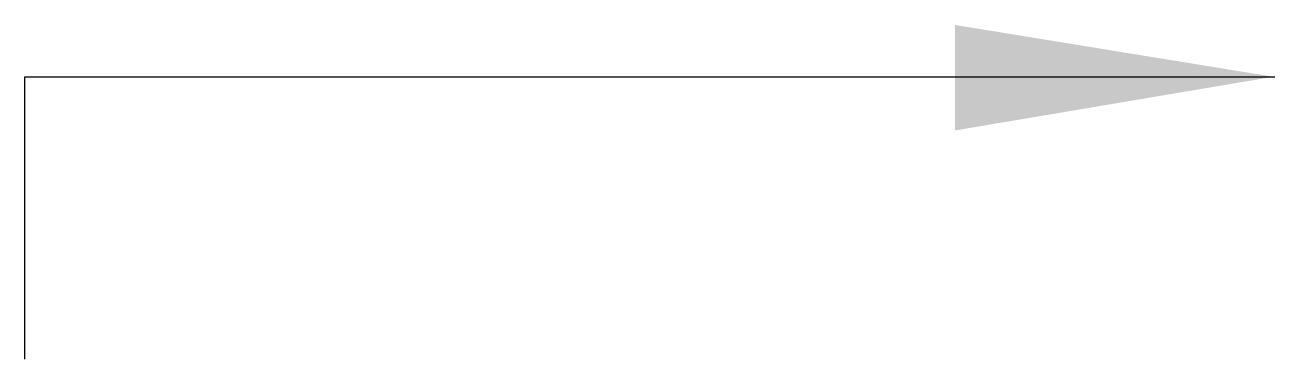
# Model space of a CAD drawing. Extents: x 13.936 to 14.306, y 3.076 to 3.175.
import ezdxf

# ---------------------------------------------------------------- set-up
doc = ezdxf.new("R2010")
doc.units = 0
doc.header["$MEASUREMENT"] = 0
doc.layers.get('0').update_dxf_attribs({"linetype": 'CONTINUOUS'})

# ---------------------------------------------------------------- blocks, each defined once
blk = doc.blocks.new('ARROHD')
blk.add_solid([(9.097, 1.528), (9.097, -1.474), (0.045, 0)])

msp = doc.modelspace()

# ---------------------------------------------------------------- linework, layer by layer
for p, q in [((13.93573, 3.07565), (13.93573, 3.15932)), ((13.93573, 3.15932), (14.306, 3.15932))]:
    msp.add_line(p, q)

# ---------------------------------------------------------------- block references
at = {"xscale": 0.01041666666666607, "yscale": 0.01041666666666652, "zscale": 0.01041666666666667, "rotation": 180}
msp.add_blockref('ARROHD', (14.306, 3.15932), dxfattribs=at)

doc.saveas('drawing.dxf')
